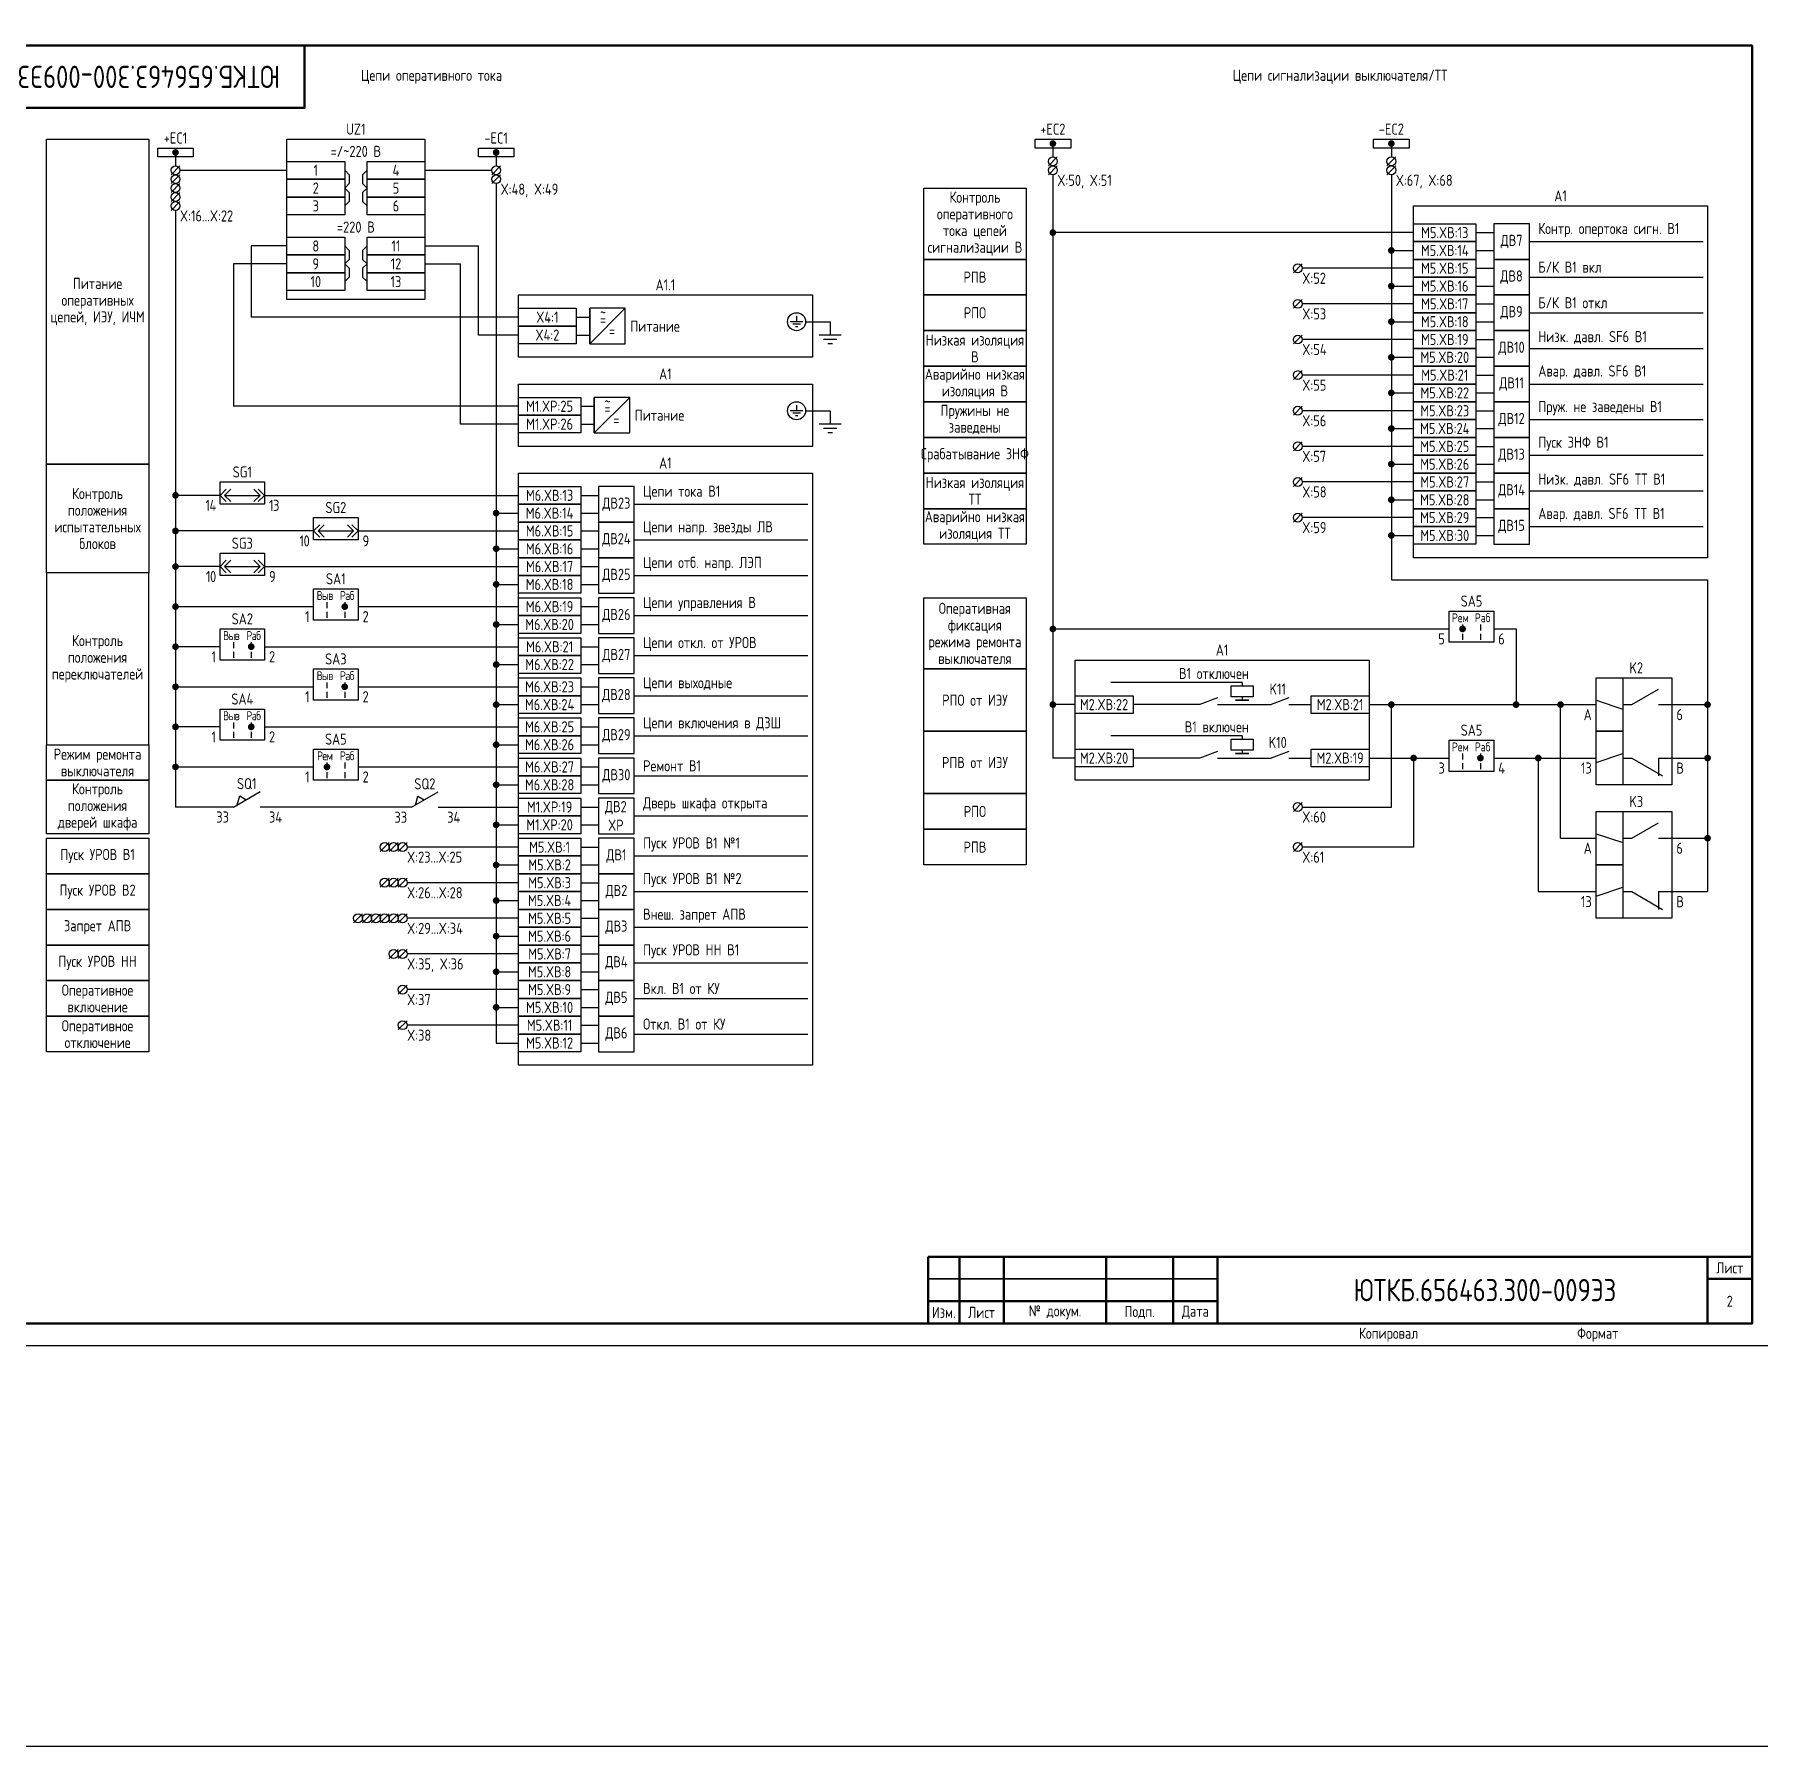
# Model space of a CAD drawing. Header units: millimetres. Extents: x -936 to 3453, y -90 to 618.
# Drawn here: x 449.3 to 836.7, y -90 to 294.5 of the extents above; entities that cross this region are included whole.
import ezdxf

# ---------------------------------------------------------------- set-up
doc = ezdxf.new("R2010")
doc.units = ezdxf.units.MM
doc.styles.add('Gost_type_A', font='GOST_A.TTF')

# ---------------------------------------------------------------- blocks, each defined once
blk = doc.blocks.new('Формат_А3')
blk.add_lwpolyline([(-420, 297), (0, 297), (0, 0), (-420, 0)], close=True)
at = {"lineweight": 50}
blk.add_lwpolyline([(-400, 292), (-5, 292), (-5, 5), (-400, 5)], close=True, dxfattribs=at)
blk = doc.blocks.new('Штамп угловой верхний')
at = {"lineweight": 50}
blk.add_lwpolyline([(0, 0), (70, 0), (70, -14), (0, -14)], close=True, dxfattribs=at)
blk = doc.blocks.new('Штамп малый нижний')
at = {"lineweight": 50}
for points in [[(-185, 15), (-178, 15), (-178, 5), (-185, 5)], [(-178, 15), (-168, 15), (-168, 5), (-178, 5)], [(-168, 15), (-145, 15), (-145, 5), (-168, 5)], [(-145, 15), (-130, 15), (-130, 5), (-145, 5)], [(-130, 15), (-120, 15), (-120, 5), (-130, 5)], [(-120, 15), (-10, 15), (-10, 0), (-120, 0)], [(-10, 15), (0, 15), (0, 10), (-10, 10)], [(-10, 10), (0, 10), (0, 0), (-10, 0)], [(-185, 5), (-178, 5), (-178, 0), (-185, 0)], [(-178, 5), (-168, 5), (-168, 0), (-178, 0)], [(-168, 5), (-145, 5), (-145, 0), (-168, 0)], [(-145, 5), (-130, 5), (-130, 0), (-145, 0)], [(-130, 5), (-120, 5), (-120, 0), (-130, 0)]]:
    blk.add_lwpolyline(points, close=True, dxfattribs=at)
for points in [[(-185, 15), (-178, 15), (-178, 10), (-185, 10)], [(-178, 15), (-168, 15), (-168, 10), (-178, 10)], [(-168, 15), (-145, 15), (-145, 10), (-168, 10)], [(-145, 15), (-130, 15), (-130, 10), (-145, 10)], [(-130, 15), (-120, 15), (-120, 10), (-130, 10)], [(-185, 10), (-178, 10), (-178, 5), (-185, 5)], [(-178, 10), (-168, 10), (-168, 5), (-178, 5)], [(-168, 10), (-145, 10), (-145, 5), (-168, 5)], [(-145, 10), (-130, 10), (-130, 5), (-145, 5)], [(-130, 10), (-120, 10), (-120, 5), (-130, 5)]]:
    blk.add_lwpolyline(points, close=True)
at = {"char_height": 2.5, "style": 'Gost_type_A'}
for s, insert, width, attachment_point in [('Лист', (-5, 12.5), 10, 5), ('№ докум.', (-156.5, 2.5), 23, 5), ('Подп.', (-137.5, 2.5), 15, 5), ('Дата', (-125, 2.5), 10, 5), ('Изм.', (-181.5, 2.5), 7, 5), ('Лист', (-173, 2.5), 10, 5), ('Копировал', (-75, -2.53), 13.1202, 6), ('Формат', (-30, -2.53), 13.1202, 6)]:
    blk.add_mtext(s, dxfattribs=dict(at, insert=insert, width=width, attachment_point=attachment_point))
blk = doc.blocks.new('POINT')
at = {"const_width": 0.75}
blk.add_lwpolyline([(-0.375, 0, 1), (0.375, 0, 1)], format="xyb", close=True, dxfattribs=at)
blk = doc.blocks.new('Шинка')
blk.add_lwpolyline([(-4, 1), (4, 1), (4, -1), (-4, -1)], close=True)
blk.add_blockref('POINT', (0, 0))
blk = doc.blocks.new('БИ_разъем')
for p, q in [((0, 0), (1.41, 1.41)), ((0, 0), (1.41, 1.41)), ((0, 0), (1.41, -1.41)), ((0, 0), (1.41, -1.41)), ((1, 0), (2.41, 1.41)), ((1, 0), (2.41, -1.41)), ((1, 0), (9, 0)), ((9, 0), (7.59, 1.41)), ((9, 0), (7.59, -1.41)), ((10, 0), (8.59, 1.41)), ((10, 0), (8.59, 1.41)), ((10, 0), (8.59, -1.41)), ((10, 0), (8.59, -1.41))]:
    blk.add_line(p, q)
blk = doc.blocks.new('Переключатель_положение')
for p, q in [((2, 1), (2, -0.34)), ((2, -1.14), (2, -2.49))]:
    blk.add_line(p, q)

msp = doc.modelspace()

# ---------------------------------------------------------------- linework, layer by layer
for p, q in [((481, 268), (481, 265)), ((553, 268), (553, 265)), ((678, 270), (678, 267)), ((754, 270), (754, 267)), ((482, 265), (480, 263)), ((482.01, 264), (506, 264)), ((537, 264), (552, 264)), ((554, 265), (552, 263)), ((679, 267), (677, 265)), ((679, 265), (677, 263)), ((755, 267), (753, 265)), ((755, 265), (753, 263)), ((482, 263), (480, 261)), ((482, 261), (480, 259)), ((554, 263), (552, 261)), ((553, 261), (553, 68)), ((678, 263), (678, 132)), ((754, 263), (754, 172)), ((482, 259), (480, 257)), ((482, 257), (480, 255)), ((481, 255), (481, 121)), ((759, 250), (678, 250)), ((773, 250), (777, 250)), ((785, 248), (824, 248)), ((506, 247), (498, 247)), ((498, 247), (498, 231)), ((537, 247), (549, 247)), ((549, 227), (549, 247)), ((754, 246), (759, 246)), ((773, 246), (777, 246)), ((494, 243), (494, 211)), ((506, 243), (494, 243)), ((537, 243), (545, 243)), ((545, 207), (545, 243)), ((734, 243), (732, 241)), ((759, 242), (734, 242)), ((773, 242), (777, 242)), ((754, 238), (759, 238)), ((773, 238), (777, 238)), ((785, 240), (824, 240)), ((574, 225), (574, 233)), ((574, 225), (582, 233)), ((734, 235), (732, 233)), ((759, 234), (734, 234)), ((773, 234), (777, 234)), ((558, 231), (498, 231)), ((622.48, 230), (628, 230)), ((754, 230), (759, 230)), ((773, 230), (777, 230)), ((785, 232), (824, 232)), ((558, 227), (549, 227)), ((734, 227), (732, 225)), ((759, 226), (734, 226)), ((773, 226), (777, 226)), ((754, 222), (759, 222)), ((773, 222), (777, 222)), ((785, 224), (824, 224)), ((734, 219), (732, 217)), ((759, 218), (734, 218)), ((773, 218), (777, 218)), ((754, 214), (759, 214)), ((773, 214), (777, 214)), ((785, 216), (824, 216)), ((558, 211), (494, 211)), ((575, 205), (575, 213)), ((575, 205), (583, 213)), ((622.48, 210), (628, 210)), ((734, 211), (732, 209)), ((759, 210), (734, 210)), ((773, 210), (777, 210)), ((558, 207), (545, 207)), ((754, 206), (759, 206)), ((773, 206), (777, 206)), ((785, 208), (824, 208)), ((734, 203), (732, 201)), ((759, 202), (734, 202)), ((773, 202), (777, 202)), ((754, 198), (759, 198)), ((773, 198), (777, 198)), ((785, 200), (824, 200)), ((734, 195), (732, 193)), ((759, 194), (734, 194)), ((773, 194), (777, 194)), ((491, 191), (481, 191)), ((501, 191), (558, 191)), ((572, 191), (576, 191)), ((754, 190), (759, 190)), ((773, 190), (777, 190)), ((785, 192), (824, 192)), ((553, 187), (558, 187)), ((572, 187), (576, 187)), ((584, 189), (623, 189)), ((734, 187), (732, 185)), ((759, 186), (734, 186)), ((773, 186), (777, 186)), ((512, 183), (481, 183)), ((522, 183), (558, 183)), ((572, 183), (576, 183)), ((785, 184), (824, 184)), ((553, 179), (558, 179)), ((572, 179), (576, 179)), ((584, 181), (623, 181)), ((754, 182), (759, 182)), ((773, 182), (777, 182)), ((491, 175), (481, 175)), ((501, 175), (558, 175)), ((572, 175), (576, 175)), ((553, 171), (558, 171)), ((572, 171), (576, 171)), ((584, 173), (623, 173)), ((754, 172), (825, 172)), ((825, 172), (825, 102)), ((481, 166), (512, 166)), ((522, 166), (558, 166)), ((572, 166), (576, 166)), ((584, 164), (623, 164)), ((553, 162), (558, 162)), ((572, 162), (576, 162)), ((678, 161), (767, 161)), ((777, 161), (782, 161)), ((782, 161), (782, 144)), ((491, 157), (481, 157)), ((501, 157), (558, 157)), ((572, 157), (576, 157)), ((584, 155), (623, 155)), ((553, 153), (558, 153)), ((572, 153), (576, 153)), ((481, 148), (512, 148)), ((522, 148), (558, 148)), ((572, 148), (576, 148)), ((720.5, 149), (691, 149)), ((720.5, 149), (720.5, 148.25)), ((808, 144), (814, 147.46)), ((553, 144), (558, 144)), ((572, 144), (576, 144)), ((584, 146), (623, 146)), ((683, 144), (678, 144)), ((711, 144), (696, 144)), ((715, 144), (727, 144)), ((720.5, 145.75), (720.5, 145)), ((749, 144), (800, 144)), ((754, 121), (754, 144)), ((792, 114), (792, 144)), ((800, 145), (806, 143)), ((806, 144), (808, 144)), ((814, 144), (825, 144)), ((491, 139), (481, 139)), ((501, 139), (558, 139)), ((572, 139), (576, 139)), ((584, 137), (623, 137)), ((720.5, 137), (691, 137)), ((720.5, 137), (720.5, 136.25)), ((553, 135), (558, 135)), ((572, 135), (576, 135)), ((683, 132), (678, 132)), ((711, 132), (696, 132)), ((715, 132), (727, 132)), ((720.5, 133.75), (720.5, 133)), ((749, 132), (767, 132)), ((759, 132), (759, 112)), ((777, 132), (800, 132)), ((787, 132), (787, 102)), ((800, 131), (806, 133)), ((806, 132), (808, 132)), ((808, 132), (814.92, 128)), ((814, 132), (825, 132)), ((814, 132), (814, 128)), ((481, 130), (512, 130)), ((522, 130), (558, 130)), ((572, 130), (576, 130)), ((584, 128), (623, 128)), ((494, 121), (500, 124.46)), ((534, 120.95), (540, 124.42)), ((553, 126), (558, 126)), ((572, 126), (576, 126)), ((494, 121), (481, 121)), ((494.86, 121.5), (495.43, 123.48)), ((495.43, 123.48), (496.87, 122.65)), ((534, 120.95), (500, 120.95)), ((534.86, 121.45), (535.43, 123.44)), ((535.43, 123.44), (536.87, 122.61)), ((540, 121), (558, 121)), ((572, 121), (576, 121)), ((734, 122), (732, 120)), ((734, 121), (754, 121)), ((553, 117), (558, 117)), ((572, 117), (576, 117)), ((584, 119), (623, 119)), ((808, 114), (814, 117.46)), ((528.98, 113), (526.98, 111)), ((530.99, 113), (528.99, 111)), ((533, 113), (531, 111)), ((734, 113), (732, 111)), ((792, 114), (800, 114)), ((800, 115), (806, 113)), ((806, 114), (808, 114)), ((814, 114), (825, 114)), ((558, 112), (533, 112)), ((572, 112), (576, 112)), ((584, 110), (623, 110)), ((759, 112), (734, 112)), ((528.98, 105), (526.98, 103)), ((530.99, 105), (528.99, 103)), ((533, 105), (531, 103)), ((553, 108), (558, 108)), ((572, 108), (576, 108)), ((558, 104), (533, 104)), ((572, 104), (576, 104)), ((584, 102), (623, 102)), ((787, 102), (800, 102)), ((800, 101), (806, 103)), ((806, 102), (808, 102)), ((808, 102), (814.92, 98)), ((814, 102), (825, 102)), ((814, 102), (814, 98)), ((522.98, 97), (520.98, 95)), ((524.99, 97), (522.99, 95)), ((527, 97), (525, 95)), ((528.98, 97), (526.98, 95)), ((530.99, 97), (528.99, 95)), ((533, 97), (531, 95)), ((553, 100), (558, 100)), ((572, 100), (576, 100)), ((558, 96), (533, 96)), ((572, 96), (576, 96)), ((584, 94), (623, 94)), ((553, 92), (558, 92)), ((572, 92), (576, 92)), ((530.99, 89), (528.99, 87)), ((533, 89), (531, 87)), ((558, 88), (533, 88)), ((572, 88), (576, 88)), ((584, 86), (623, 86)), ((553, 84), (558, 84)), ((572, 84), (576, 84)), ((533, 81), (531, 79)), ((558, 80), (533, 80)), ((572, 80), (576, 80)), ((584, 78), (623, 78)), ((553, 76), (558, 76)), ((572, 76), (576, 76)), ((533, 73), (531, 71)), ((558, 72), (533, 72)), ((572, 72), (576, 72)), ((584, 70), (623, 70)), ((553, 68), (558, 68)), ((572, 68), (576, 68))]:
    msp.add_line(p, q)
at = {"ltscale": 4}
for p, q in [((571, 231), (574, 231)), ((571, 227), (574, 227)), ((572, 211), (575, 211)), ((572, 207), (575, 207))]:
    msp.add_line(p, q, dxfattribs=at)
at = {"ltscale": 4.32}
for p, q in [((621.89, 230), (619.04, 230)), ((621.32, 229.43), (619.61, 229.43)), ((620.75, 228.86), (620.18, 228.86)), ((620.46, 231.28), (620.46, 230)), ((628, 230), (628, 227)), ((630.5, 227), (625.5, 227)), ((629.5, 226), (626.5, 226)), ((628.5, 225), (627.5, 225)), ((621.89, 210), (619.04, 210)), ((621.32, 209.43), (619.61, 209.43)), ((620.46, 211.28), (620.46, 210)), ((628, 210), (628, 207)), ((620.75, 208.86), (620.18, 208.86)), ((630.5, 207), (625.5, 207)), ((629.5, 206), (626.5, 206)), ((628.5, 205), (627.5, 205)), ((715, 145.5), (711, 144)), ((731, 145.5), (727, 144)), ((715, 133.5), (711, 132)), ((731, 133.5), (727, 132))]:
    msp.add_line(p, q, dxfattribs=at)
at = {"ltscale": 1.08}
for p, q in [((731, 144), (736, 144)), ((731, 132), (736, 132))]:
    msp.add_line(p, q, dxfattribs=at)
for points in [[(-936, 618), (3453, 618), (3453, -90), (-936, -90)], [(475, 198), (452, 198), (452, 271), (475, 271)], [(506, 271), (537, 271), (537, 235), (506, 235)], [(506, 266), (519, 266), (519, 262), (506, 262)], [(524, 266), (537, 266), (537, 262), (524, 262)], [(506, 262), (519, 262), (519, 258), (506, 258)], [(524, 262), (537, 262), (537, 258), (524, 258)], [(672, 244), (649, 244), (649, 260), (672, 260)], [(506, 258), (519, 258), (519, 254), (506, 254)], [(524, 258), (537, 258), (537, 254), (524, 254)], [(759, 256), (825, 256), (825, 177), (759, 177)], [(759, 252), (773, 252), (773, 248), (759, 248)], [(506, 249), (519, 249), (519, 245), (506, 245)], [(524, 249), (537, 249), (537, 245), (524, 245)], [(759, 248), (773, 248), (773, 244), (759, 244)], [(506, 245), (519, 245), (519, 241), (506, 241)], [(524, 245), (537, 245), (537, 241), (524, 241)], [(506, 241), (519, 241), (519, 237), (506, 237)], [(524, 241), (537, 241), (537, 237), (524, 237)], [(672, 236), (649, 236), (649, 244), (672, 244)], [(759, 244), (773, 244), (773, 240), (759, 240)], [(759, 240), (773, 240), (773, 236), (759, 236)], [(558, 236), (624, 236), (624, 222), (558, 222)], [(558, 233), (571, 233), (571, 229), (558, 229)], [(672, 228), (649, 228), (649, 236), (672, 236)], [(759, 236), (773, 236), (773, 232), (759, 232)], [(558, 229), (571, 229), (571, 225), (558, 225)], [(759, 232), (773, 232), (773, 228), (759, 228)], [(672, 220), (649, 220), (649, 228), (672, 228)], [(759, 228), (773, 228), (773, 224), (759, 224)], [(759, 224), (773, 224), (773, 220), (759, 220)], [(672, 212), (649, 212), (649, 220), (672, 220)], [(759, 220), (773, 220), (773, 216), (759, 216)], [(558, 216), (624, 216), (624, 202), (558, 202)], [(759, 216), (773, 216), (773, 212), (759, 212)], [(558, 213), (572, 213), (572, 209), (558, 209)], [(672, 204), (649, 204), (649, 212), (672, 212)], [(759, 212), (773, 212), (773, 208), (759, 208)], [(558, 209), (572, 209), (572, 205), (558, 205)], [(759, 208), (773, 208), (773, 204), (759, 204)], [(672, 196), (649, 196), (649, 204), (672, 204)], [(759, 204), (773, 204), (773, 200), (759, 200)], [(475, 173.59), (452, 173.59), (452, 198), (475, 198)], [(759, 200), (773, 200), (773, 196), (759, 196)], [(491, 194), (501, 194), (501, 189), (491, 189)], [(558, 196), (624, 196), (624, 63), (558, 63)], [(672, 188), (649, 188), (649, 196), (672, 196)], [(759, 196), (773, 196), (773, 192), (759, 192)], [(558, 193), (572, 193), (572, 189), (558, 189)], [(759, 192), (773, 192), (773, 188), (759, 188)], [(512, 186), (522, 186), (522, 181), (512, 181)], [(558, 189), (572, 189), (572, 185), (558, 185)], [(672, 180), (649, 180), (649, 188), (672, 188)], [(759, 188), (773, 188), (773, 184), (759, 184)], [(558, 185), (572, 185), (572, 181), (558, 181)], [(759, 184), (773, 184), (773, 180), (759, 180)], [(558, 181), (572, 181), (572, 177), (558, 177)], [(491, 178), (501, 178), (501, 173), (491, 173)], [(558, 177), (572, 177), (572, 173), (558, 173)], [(475, 173.59), (452, 173.59), (452, 135), (475, 135)], [(558, 173), (572, 173), (572, 169), (558, 169)], [(512, 170), (522, 170), (522, 163), (512, 163)], [(558, 168), (572, 168), (572, 164), (558, 164)], [(649, 168), (672, 168), (672, 152), (649, 152)], [(558, 164), (572, 164), (572, 160), (558, 160)], [(767, 165), (777, 165), (777, 158), (767, 158)], [(491, 161), (501, 161), (501, 154), (491, 154)], [(558, 159), (572, 159), (572, 155), (558, 155)], [(558, 155), (572, 155), (572, 151), (558, 151)], [(512, 152), (522, 152), (522, 145), (512, 145)], [(649, 152), (672, 152), (672, 138), (649, 138)], [(683, 154), (749, 154), (749, 127), (683, 127)], [(558, 150), (572, 150), (572, 146), (558, 146)], [(723, 148.25), (723, 145.75), (718, 145.75), (718, 148.25)], [(800, 150), (817, 150), (817, 126), (800, 126)], [(800, 150), (806, 150), (806, 138), (800, 138)], [(558, 146), (572, 146), (572, 142), (558, 142)], [(683, 146), (696, 146), (696, 142), (683, 142)], [(722, 145), (719, 145)], [(736, 146), (749, 146), (749, 142), (736, 142)], [(491, 143), (501, 143), (501, 136), (491, 136)], [(558, 141), (572, 141), (572, 137), (558, 137)], [(558, 137), (572, 137), (572, 133), (558, 133)], [(649, 138), (672, 138), (672, 124), (649, 124)], [(723, 136.25), (723, 133.75), (718, 133.75), (718, 136.25)], [(767, 136), (777, 136), (777, 129), (767, 129)], [(800, 138), (806, 138), (806, 126), (800, 126)], [(452, 135), (475, 135), (475, 127), (452, 127)], [(512, 134), (522, 134), (522, 127), (512, 127)], [(558, 132), (572, 132), (572, 128), (558, 128)], [(683, 134), (696, 134), (696, 130), (683, 130)], [(722, 133), (719, 133)], [(736, 134), (749, 134), (749, 130), (736, 130)], [(558, 128), (572, 128), (572, 124), (558, 124)], [(475, 115), (452, 115), (452, 127), (475, 127)], [(672, 116), (649, 116), (649, 124), (672, 124)], [(558, 123), (572, 123), (572, 119), (558, 119)], [(558, 119), (572, 119), (572, 115), (558, 115)], [(800, 120), (817, 120), (817, 96), (800, 96)], [(800, 120), (806, 120), (806, 108), (800, 108)], [(475, 106), (452, 106), (452, 114), (475, 114)], [(558, 114), (572, 114), (572, 110), (558, 110)], [(672, 108), (649, 108), (649, 116), (672, 116)], [(558, 110), (572, 110), (572, 106), (558, 106)], [(475, 98), (452, 98), (452, 106), (475, 106)], [(558, 106), (572, 106), (572, 102), (558, 102)], [(800, 108), (806, 108), (806, 96), (800, 96)], [(558, 102), (572, 102), (572, 98), (558, 98)], [(475, 90), (452, 90), (452, 98), (475, 98)], [(558, 98), (572, 98), (572, 94), (558, 94)], [(558, 94), (572, 94), (572, 90), (558, 90)], [(475, 82), (452, 82), (452, 90), (475, 90)], [(558, 90), (572, 90), (572, 86), (558, 86)], [(558, 86), (572, 86), (572, 82), (558, 82)], [(475, 74), (452, 74), (452, 82), (475, 82)], [(558, 82), (572, 82), (572, 78), (558, 78)], [(558, 78), (572, 78), (572, 74), (558, 74)], [(475, 66), (452, 66), (452, 74), (475, 74)], [(558, 74), (572, 74), (572, 70), (558, 70)], [(558, 70), (572, 70), (572, 66), (558, 66)]]:
    msp.add_lwpolyline(points, close=True)
for points in [[(519, 264), (520, 263), (520, 261), (519, 260)], [(524, 264), (523, 263), (523, 261), (524, 260)], [(519, 260), (520, 259), (520, 257), (519, 256)], [(524, 260), (523, 259), (523, 257), (524, 256)], [(519, 247), (520, 246), (520, 244), (519, 243)], [(524, 247), (523, 246), (523, 244), (524, 243)], [(519, 243), (520, 242), (520, 240), (519, 239)], [(524, 243), (523, 242), (523, 240), (524, 239)]]:
    msp.add_lwpolyline(points)
at = {"ltscale": 4}
for points in [[(777, 244), (785, 244), (785, 252), (777, 252)], [(777, 236), (785, 236), (785, 244), (777, 244)], [(574, 225), (582, 225), (582, 233), (574, 233)], [(777, 228), (785, 228), (785, 236), (777, 236)], [(777, 220), (785, 220), (785, 228), (777, 228)], [(777, 212), (785, 212), (785, 220), (777, 220)], [(575, 205), (583, 205), (583, 213), (575, 213)], [(777, 204), (785, 204), (785, 212), (777, 212)], [(777, 196), (785, 196), (785, 204), (777, 204)], [(777, 188), (785, 188), (785, 196), (777, 196)], [(576, 185), (584, 185), (584, 193), (576, 193)], [(777, 180), (785, 180), (785, 188), (777, 188)], [(576, 177), (584, 177), (584, 185), (576, 185)], [(576, 169), (584, 169), (584, 177), (576, 177)], [(576, 160), (584, 160), (584, 168), (576, 168)], [(576, 151), (584, 151), (584, 159), (576, 159)], [(576, 142), (584, 142), (584, 150), (576, 150)], [(576, 133), (584, 133), (584, 141), (576, 141)], [(576, 124), (584, 124), (584, 132), (576, 132)], [(576, 115), (584, 115), (584, 123), (576, 123)], [(576, 106), (584, 106), (584, 114), (576, 114)], [(576, 98), (584, 98), (584, 106), (576, 106)], [(576, 90), (584, 90), (584, 98), (576, 98)], [(576, 82), (584, 82), (584, 90), (576, 90)], [(576, 74), (584, 74), (584, 82), (576, 82)], [(576, 66), (584, 66), (584, 74), (576, 74)]]:
    msp.add_lwpolyline(points, close=True, dxfattribs=at)
for centre, radius in [((481, 264), 1), ((553, 264), 1), ((678, 266), 1), ((678, 264), 1), ((754, 266), 1), ((754, 264), 1), ((481, 262), 1), ((481, 260), 1), ((553, 262), 1), ((481, 258), 1), ((481, 256), 1), ((733, 242), 1), ((733, 234), 1), ((620.46, 230), 2.02), ((733, 226), 1), ((733, 218), 1), ((620.46, 210), 2.02), ((733, 210), 1), ((733, 202), 1), ((733, 194), 1), ((733, 186), 1), ((733, 121), 1), ((527.98, 112), 1), ((529.99, 112), 1), ((532, 112), 1), ((733, 112), 1), ((527.98, 104), 1), ((529.99, 104), 1), ((532, 104), 1), ((521.98, 96), 1), ((523.99, 96), 1), ((526, 96), 1), ((527.98, 96), 1), ((529.99, 96), 1), ((532, 96), 1), ((529.99, 88), 1), ((532, 88), 1), ((532, 80), 1), ((532, 72), 1)]:
    msp.add_circle(centre, radius)

# ---------------------------------------------------------------- block references
for name, p in [('Формат_А3', (840, 0)), ('Штамп угловой верхний', (440, 292)), ('Шинка', (481, 268)), ('Шинка', (553, 268)), ('Шинка', (678, 270)), ('Шинка', (754, 270)), ('POINT', (678, 250)), ('POINT', (754, 246)), ('POINT', (754, 238)), ('POINT', (754, 230)), ('POINT', (754, 222)), ('POINT', (754, 214)), ('POINT', (754, 206)), ('POINT', (754, 198)), ('POINT', (481, 191)), ('БИ_разъем', (491, 191)), ('POINT', (754, 190)), ('POINT', (553, 187)), ('POINT', (481, 183)), ('БИ_разъем', (512, 183)), ('POINT', (754, 182)), ('POINT', (553, 179)), ('POINT', (481, 175)), ('БИ_разъем', (491, 175)), ('POINT', (553, 171)), ('POINT', (481, 166)), ('Переключатель_положение', (513, 166)), ('POINT', (519, 166)), ('Переключатель_положение', (517, 166)), ('POINT', (553, 162)), ('POINT', (678, 161)), ('POINT', (770, 161)), ('Переключатель_положение', (768, 161)), ('Переключатель_положение', (772, 161)), ('POINT', (481, 157)), ('Переключатель_положение', (492, 157)), ('POINT', (498, 157)), ('Переключатель_положение', (496, 157)), ('POINT', (553, 153)), ('POINT', (481, 148)), ('Переключатель_положение', (513, 148)), ('POINT', (519, 148)), ('Переключатель_положение', (517, 148)), ('POINT', (553, 144)), ('POINT', (678, 144)), ('POINT', (754, 144)), ('POINT', (782, 144)), ('POINT', (825, 144)), ('POINT', (481, 139)), ('Переключатель_положение', (492, 139)), ('POINT', (498, 139)), ('Переключатель_положение', (496, 139)), ('POINT', (553, 135)), ('POINT', (759, 132)), ('Переключатель_положение', (768, 132)), ('POINT', (774, 132)), ('Переключатель_положение', (772, 132)), ('POINT', (825, 132)), ('POINT', (481, 130)), ('POINT', (515, 130)), ('Переключатель_положение', (513, 130)), ('Переключатель_положение', (517, 130)), ('POINT', (553, 126)), ('POINT', (553, 117)), ('POINT', (825, 114)), ('POINT', (553, 108)), ('POINT', (553, 100)), ('POINT', (553, 92)), ('POINT', (553, 84)), ('POINT', (553, 76)), ('Штамп малый нижний', (835, 5))]:
    msp.add_blockref(name, p)
at = {"xscale": -1}
for p in [(792, 144), (787, 132)]:
    msp.add_blockref('POINT', p, dxfattribs=at)

# ---------------------------------------------------------------- texts
at = {"insert": (475, 285), "char_height": 5, "width": 70, "attachment_point": 5, "rotation": 180, "style": 'Gost_type_A'}
msp.add_mtext('ЮТКБ.656463.300-009Э3', dxfattribs=at)
at = {"char_height": 2.5, "line_spacing_factor": 0.9, "style": 'Gost_type_A'}
for s, insert, width, attachment_point in [('Цепи оперативного тока', (538.5, 285), 197, 5), ('Цепи сигнализации выключателя/ТТ', (742.5, 285), 187, 5), ('UZ1', (521.5, 272), 31, 8), ('=/~220 В', (521.5, 267), 31, 8), ('X:48, X:49', (554, 261), 16, 1), ('X:50, X:51', (679, 263), 16, 1), ('X:67, X:68', (755, 263), 16, 1), ('Контроль оперативного тока цепей сигнализации В', (660.5, 252), 23, 5), ('A1', (792, 257), 66, 8), ('X:16...X:22', (482, 255), 16, 1), ('=220 В', (521.5, 250), 31, 8), ('РПВ', (660.5, 240), 23, 5), ('X:52', (734, 241), 8, 1), ('Питание оперативных цепей, ИЭУ, ИЧМ', (463.5, 234.5), 23, 5), ('A1.1', (591, 237), 66, 8), ('РПО', (660.5, 232), 23, 5), ('X:53', (734, 233), 8, 1), ('Низкая изоляция В', (660.5, 224), 23, 5), ('X:54', (734, 225), 8, 1), ('A1', (591, 217), 66, 8), ('Аварийно низкая изоляция В', (660.5, 216), 23, 5), ('X:55', (734, 217), 8, 1), ('Пружины не заведены ', (660.5, 208), 23, 5), ('X:56', (734, 209), 8, 1), ('Срабатывание ЗНФ ', (660.5, 200), 23, 5), ('A1', (591, 197), 66, 8), ('X:57', (734, 201), 8, 1), ('SG1', (496, 195), 10, 8), ('Низкая изоляция ТТ', (660.5, 192), 23, 5), ('Контроль положения\\Pиспытательных блоков', (463.5, 185.79), 23, 5), ('{\\T0.9;14}', (490, 190), 5, 3), ('{\\T0.9;13}', (502, 190), 5, 1), ('X:58', (734, 193), 8, 1), ('SG2', (517, 187), 10, 8), ('Аварийно низкая изоляция ТТ', (660.5, 184), 23, 5), ('X:59', (734, 185), 8, 1), ('SG3', (496, 179), 10, 8), ('{\\T0.9;10}', (511, 182), 5, 3), ('{\\T0.9;9}', (523, 182), 5, 1), ('{\\T0.9;10}', (490, 174), 5, 3), ('{\\T0.9;9}', (502, 174), 5, 1), ('Оперативная фиксация\\Pрежима ремонта выключателя', (660.5, 160), 23, 5), ('Контроль положения\\Pпереключателей', (463.5, 154.29), 23, 5), ('A1', (716, 155), 66, 8), ('РПО от ИЭУ', (660.5, 145), 23, 5), ('Режим ремонта выключателя', (463.5, 131), 23, 5), ('РПВ от ИЭУ', (660.5, 131), 23, 5), ('Контроль положения\\Pдверей шкафа', (463.5, 121), 23, 5), ('РПО', (660.5, 120), 23, 5), ('X:60', (734, 120), 8, 1), ('РПВ', (660.5, 112), 23, 5), ('Пуск УРОВ В1', (463.5, 110), 23, 5), ('X:23...X:25', (533, 111), 8, 1), ('X:61', (734, 111), 8, 1), ('Пуск УРОВ В2', (463.5, 102), 23, 5), ('X:26...X:28', (533, 103), 8, 1), ('Запрет АПВ', (463.5, 94), 23, 5), ('X:29...X:34', (533, 95), 8, 1), ('Пуск УРОВ НН', (463.5, 86), 23, 5), ('X:35, X:36', (533, 87), 13, 1), ('Оперативное включение', (463.5, 78), 23, 5), ('X:37', (533, 79), 8, 1), ('Оперативное отключение', (463.5, 70), 23, 5), ('X:38', (533, 71), 8, 1)]:
    msp.add_mtext(s, dxfattribs=dict(at, insert=insert, width=width, attachment_point=attachment_point))
at = {"style": 'Gost_type_A'}
for s, insert, char_height, width, attachment_point in [('+EC1', (481, 270), 2.5, 10, 8), ('-EC1', (553, 270), 2.5, 10, 8), ('+EC2', (678, 272), 2.5, 10, 8), ('-EC2', (754, 272), 2.5, 10, 8), ('1', (512.5, 264), 2.5, 13, 5), ('4', (530.5, 264), 2.5, 13, 5), ('2', (512.5, 260), 2.5, 13, 5), ('5', (530.5, 260), 2.5, 13, 5), ('3', (512.5, 256), 2.5, 13, 5), ('6', (530.5, 256), 2.5, 13, 5), ('Контр. опертока сигн. В1', (787, 249), 2.5, 33.5921, 7), ('8', (512.5, 247), 2.5, 13, 5), ('11', (530.5, 247), 2.5, 13, 5), ('M5.XВ:13', (766, 250), 2.5, 14, 5), ('ДВ7', (781, 248), 2.5, 7.9998, 5), ('9', (512.5, 243), 2.5, 13, 5), ('12', (530.5, 243), 2.5, 13, 5), ('M5.XВ:14', (766, 246), 2.5, 14, 5), ('10', (512.5, 239), 2.5, 13, 5), ('13', (530.5, 239), 2.5, 13, 5), ('M5.XВ:15', (766, 242), 2.5, 14, 5), ('ДВ8', (781, 240), 2.5, 7.9998, 5), ('Б/К В1 вкл', (787, 241), 2.5, 37.8684, 7), ('M5.XВ:16', (766, 238), 2.5, 14, 5), ('M5.XВ:17', (766, 234), 2.5, 14, 5), ('ДВ9', (781, 232), 2.5, 7.9998, 5), ('Б/К В1 откл', (787, 233), 2.5, 27.8465, 7), ('X4:1', (564.5, 231), 2.5, 13, 5), ('~', (577, 232.03), 2.5, 2.7, 5), ('=', (577, 230.53), 2.5, 6, 5), ('Питание', (588.67, 228.99), 2.5, 11.3452, 5), ('M5.XВ:18', (766, 230), 2.5, 14, 5), ('X4:2', (564.5, 227), 2.5, 13, 5), ('=', (579, 228), 2.5, 6, 5), ('M5.XВ:19', (766, 226), 2.5, 14, 5), ('ДВ10', (781, 224), 2.5, 7.9998, 5), ('Низк. давл. SF6 В1', (787, 225), 2.5, 39.1584, 7), ('M5.XВ:20', (766, 222), 2.5, 14, 5), ('M5.XВ:21', (766, 218), 2.5, 14, 5), ('ДВ11', (781, 216), 2.5, 7.9998, 5), ('Авар. давл. SF6 В1', (787, 217), 2.5, 27.8465, 7), ('M5.XВ:22', (766, 214), 2.5, 14, 5), ('M1.XP:25', (565, 211), 2.5, 13.9956, 5), ('~', (578, 212.03), 2.5, 2.7, 5), ('=', (578, 210.53), 2.5, 6, 5), ('Питание', (589.67, 208.99), 2.5, 11.3452, 5), ('M5.XВ:23', (766, 210), 2.5, 14, 5), ('ДВ12', (781, 208), 2.5, 7.9998, 5), ('Пруж. не заведены В1', (787, 209), 2.5, 36.4793, 7), ('M1.XP:26', (565, 207), 2.5, 13.9956, 5), ('=', (580, 208), 2.5, 6, 5), ('M5.XВ:24', (766, 206), 2.5, 14, 5), ('M5.XВ:25', (766, 202), 2.5, 14, 5), ('ДВ13', (781, 200), 2.5, 7.9998, 5), ('Пуск ЗНФ В1', (787, 201), 2.5, 27.8465, 7), ('M5.XВ:26', (766, 198), 2.5, 14, 5), ('M5.XВ:27', (766, 194), 2.5, 14, 5), ('Низк. давл. SF6 ТТ В1', (787, 193), 2.5, 35.3878, 7), ('M6.XВ:13', (565, 191), 2.5, 14, 5), ('ДВ23', (580, 189), 2.5, 7.9998, 5), ('Цепи тока В1', (586, 190), 2.5, 27.8465, 7), ('M5.XВ:28', (766, 190), 2.5, 14, 5), ('ДВ14', (781, 192), 2.5, 7.9998, 5), ('M6.XВ:14', (565, 187), 2.5, 14, 5), ('M5.XВ:29', (766, 186), 2.5, 14, 5), ('\\pxsm1;Авар. давл. SF6 ТТ В1', (787, 185), 2.5, 27.8465, 7), ('M6.XВ:15', (565, 183), 2.5, 14, 5), ('ДВ24', (580, 181), 2.5, 7.9998, 5), ('Цепи напр. звезды ЛВ', (586, 182), 2.5, 27.8465, 7), ('M5.XВ:30', (766, 182), 2.5, 14, 5), ('ДВ15', (781, 184), 2.5, 7.9998, 5), ('M6.XВ:16', (565, 179), 2.5, 14, 5), ('M6.XВ:17', (565, 175), 2.5, 14, 5), ('ДВ25', (580, 173), 2.5, 7.9998, 5), ('Цепи отб. напр. ЛЭП', (586, 174), 2.5, 27.8465, 7), ('SA1', (517, 171), 2.5, 10, 8), ('M6.XВ:18', (565, 171), 2.5, 14, 5), ('{\\T0.9;Выв}', (514.5, 168.5), 2, 5, 5), ('{\\T0.9;Раб}', (519.5, 168.5), 2, 5, 5), ('M6.XВ:19', (565, 166), 2.5, 14, 5), ('Цепи управления В', (586, 165), 2.5, 27.8465, 7), ('SA5', (772, 166), 2.5, 10, 8), ('SA2', (496, 162), 2.5, 10, 8), ('{\\T0.9;1}', (511, 165), 2.5, 5, 3), ('{\\T0.9;2}', (523, 165), 2.5, 5, 1), ('M6.XВ:20', (565, 162), 2.5, 14, 5), ('ДВ26', (580, 164), 2.5, 7.9998, 5), ('Рем', (769.5, 163.5), 2, 5, 5), ('Раб', (774.5, 163.5), 2, 5, 5), ('{\\T0.9;Выв}', (493.5, 159.5), 2, 5, 5), ('{\\T0.9;Раб}', (498.5, 159.5), 2, 5, 5), ('Цепи откл. от УРОВ', (586, 156), 2.5, 35.933, 7), ('5', (766, 160), 2.5, 5, 3), ('6', (778, 160), 2.5, 5, 1), ('{\\T0.9;1}', (490, 156), 2.5, 5, 3), ('{\\T0.9;2}', (502, 156), 2.5, 5, 1), ('SA3', (517, 153), 2.5, 10, 8), ('M6.XВ:21', (565, 157), 2.5, 14, 5), ('ДВ27', (580, 155), 2.5, 7.9998, 5), ('{\\T0.9;Выв}', (514.5, 150.5), 2, 5, 5), ('{\\T0.9;Раб}', (519.5, 150.5), 2, 5, 5), ('M6.XВ:22', (565, 153), 2.5, 14, 5), ('В1 отключен', (722, 151), 2.5, 31.0015, 6), ('K2', (809, 151), 2.5, 18, 8), ('M6.XВ:23', (565, 148), 2.5, 14, 5), ('ДВ28', (580, 146), 2.5, 7.9998, 5), ('Цепи выходные', (586, 147), 2.5, 41.868, 7), ('K11', (728.5, 147.5), 2.5, 5, 5), ('SA4', (496, 144), 2.5, 10, 8), ('{\\T0.9;1}', (511, 147), 2.5, 5, 3), ('{\\T0.9;2}', (523, 147), 2.5, 5, 1), ('M6.XВ:24', (565, 144), 2.5, 14, 5), ('M2.XВ:22', (689.5, 144), 2.5, 13, 5), ('M2.XВ:21', (742.5, 144), 2.5, 13, 5), ('{\\T0.9;Выв}', (493.5, 141.5), 2, 5, 5), ('{\\T0.9;Раб}', (498.5, 141.5), 2, 5, 5), ('M6.XВ:25', (565, 139), 2.5, 14, 5), ('Цепи включения в ДЗШ', (586, 138), 2.5, 42.9636, 7), ('В1 включен', (722, 139), 2.5, 31.0015, 6), ('SA5', (772, 137), 2.5, 10, 8), ('А', (799, 143), 2.5, 5, 3), ('6', (818, 143), 2.5, 5, 1), ('{\\T0.9;1}', (490, 138), 2.5, 5, 3), ('{\\T0.9;2}', (502, 138), 2.5, 5, 1), ('SA5', (517, 135), 2.5, 10, 8), ('M6.XВ:26', (565, 135), 2.5, 14, 5), ('ДВ29', (580, 137), 2.5, 7.9998, 5), ('K10', (728.5, 135.5), 2.5, 5, 5), ('{\\T0.9;Рем}', (514.5, 132.5), 2, 5, 5), ('{\\T0.9;Раб}', (519.5, 132.5), 2, 5, 5), ('M2.XВ:20', (689.5, 132), 2.5, 13, 5), ('M2.XВ:19', (742.5, 132), 2.5, 13, 5), ('Рем', (769.5, 134.5), 2, 5, 5), ('Раб', (774.5, 134.5), 2, 5, 5), ('{\\T0.9;1}', (511, 129), 2.5, 5, 3), ('{\\T0.9;2}', (523, 129), 2.5, 5, 1), ('M6.XВ:27', (565, 130), 2.5, 14, 5), ('ДВ30', (580, 128), 2.5, 7.9998, 5), ('Ремонт В1', (586, 129), 2.5, 40.0707, 7), ('3', (766, 131), 2.5, 5, 3), ('4', (778, 131), 2.5, 5, 1), ('13', (799, 131), 2.5, 5, 3), ('B', (818, 131), 2.5, 5, 1), ('SQ1', (497, 125), 2.5, 10, 8), ('SQ2', (537, 124.95), 2.5, 10, 8), ('M6.XВ:28', (565, 126), 2.5, 14, 5), ('M1.XP:19', (565, 121), 2.5, 14, 5), ('ДВ2 XP', (579.88, 119), 2.5, 7.7588, 5), ('Дверь шкафа открыта', (586, 120), 2.5, 37, 7), ('K3', (809, 121), 2.5, 18, 8), ('33', (493, 120), 2.5, 6, 3), ('34', (502, 120), 2.5, 6, 1), ('33', (533, 119.95), 2.5, 6, 3), ('34', (542, 119.95), 2.5, 6, 1), ('M1.XP:20', (565, 117), 2.5, 14, 5), ('M5.XВ:1', (565, 112), 2.5, 14, 5), ('Пуск УРОВ В1 №1', (586, 111), 2.5, 29.668, 7), ('А', (799, 113), 2.5, 5, 3), ('6', (818, 113), 2.5, 5, 1), ('M5.XВ:2', (565, 108), 2.5, 14, 5), ('ДВ1', (580, 110), 2.5, 7.9998, 5), ('M5.XВ:3', (565, 104), 2.5, 14, 5), ('Пуск УРОВ В1 №2', (586, 103), 2.5, 30.6324, 7), ('M5.XВ:4', (565, 100), 2.5, 14, 5), ('ДВ2', (580, 102), 2.5, 7.9998, 5), ('13', (799, 101), 2.5, 5, 3), ('B', (818, 101), 2.5, 5, 1), ('M5.XВ:5', (565, 96), 2.5, 14, 5), ('Внеш. запрет АПВ', (586, 95), 2.5, 30.6324, 7), ('M5.XВ:6', (565, 92), 2.5, 14, 5), ('ДВ3', (580, 94), 2.5, 7.9998, 5), ('M5.XВ:7', (565, 88), 2.5, 14, 5), ('Пуск УРОВ НН В1', (586, 87), 2.5, 27.8465, 7), ('M5.XВ:8', (565, 84), 2.5, 14, 5), ('ДВ4', (580, 86), 2.5, 7.9998, 5), ('Вкл. В1 от КУ', (586, 79), 2.5, 27.8465, 7), ('M5.XВ:9', (565, 80), 2.5, 14, 5), ('ДВ5', (580, 78), 2.5, 7.9998, 5), ('M5.XВ:10', (565, 76), 2.5, 14, 5), ('M5.XВ:11', (565, 72), 2.5, 14, 5), ('ДВ6', (580, 70), 2.5, 7.9998, 5), ('Откл. В1 от КУ', (586, 71), 2.5, 27.8465, 7), ('M5.XВ:12', (565, 68), 2.5, 14, 5), ('ЮТКБ.656463.300-009Э3', (775, 12.5), 5, 120, 5), ('2', (830, 10), 2.5, 10, 5)]:
    msp.add_mtext(s, dxfattribs=dict(at, insert=insert, char_height=char_height, width=width, attachment_point=attachment_point))

doc.saveas('drawing.dxf')
